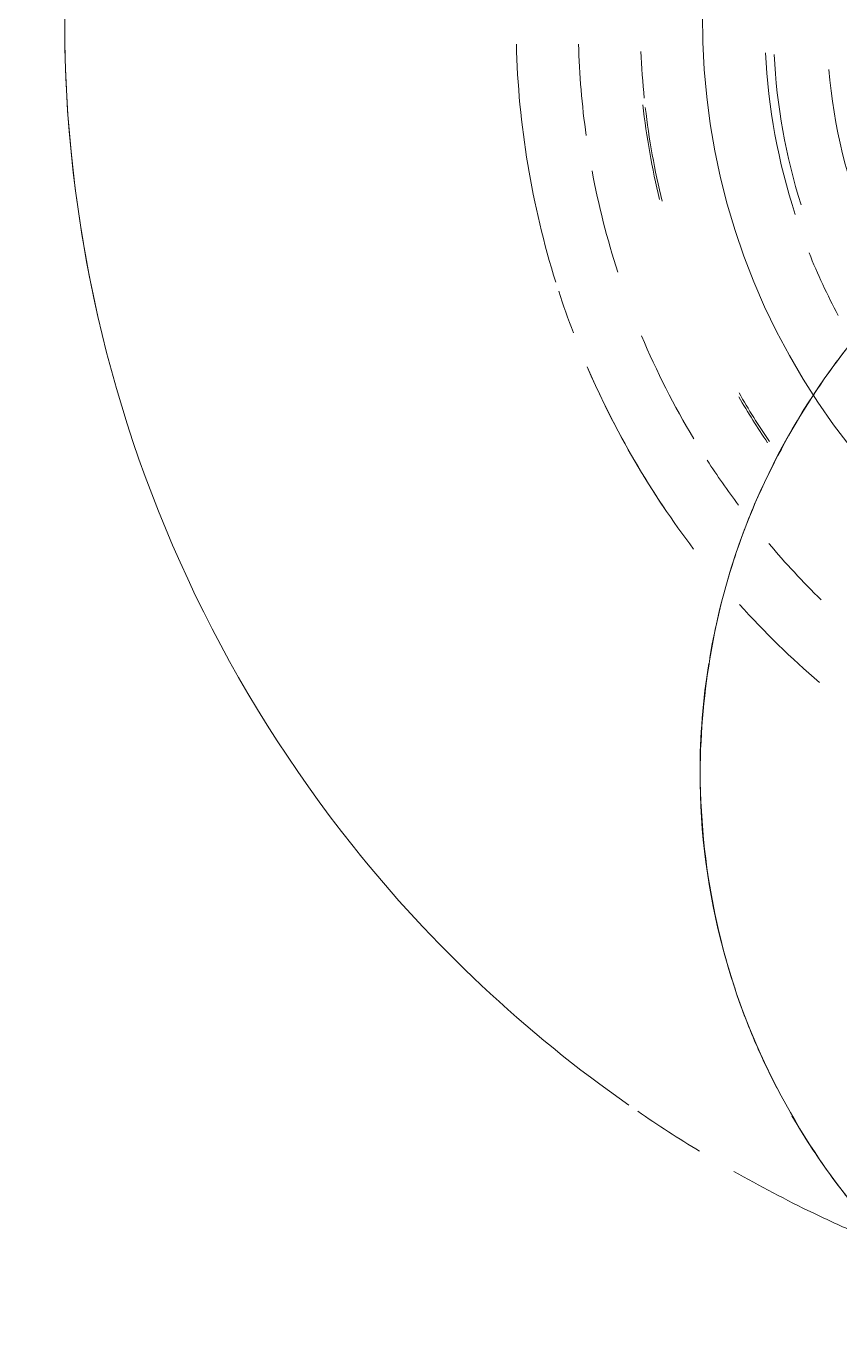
# Model space of a CAD drawing. Header units: millimetres. Extents: x -4000 to 187956, y -58990 to 162485.
# Drawn here: x 928.25 to 957.89, y 74101.05 to 74148.47 of the extents above; entities that cross this region are included whole.
import ezdxf

# ---------------------------------------------------------------- set-up
doc = ezdxf.new("R2010")
doc.units = ezdxf.units.MM
doc.layers.add('A-FLOR-PATT', color=8, linetype='Continuous', lineweight=13)
doc.layers.add('P-SANR-FIXT', color=6, linetype='Continuous', lineweight=9)

# ---------------------------------------------------------------- blocks, each defined once
blk = doc.blocks.new('C307 - C307-496757-0_000')
at = {"layer": 'P-SANR-FIXT', "color": 50}
for p, q in [((20.136, -135.343), (19.534, -134.549)), ((20.136, -135.343), (19.534, -134.549)), ((20.706, -136.16), (20.136, -135.343)), ((20.706, -136.16), (20.136, -135.343)), ((22.214, -138.738), (21.746, -137.859)), ((22.647, -139.636), (22.214, -138.738)), ((23.043, -140.55), (22.647, -139.636)), ((23.402, -141.479), (23.043, -140.55)), ((23.402, -141.479), (23.043, -140.55)), ((23.725, -142.421), (23.402, -141.479)), ((24.461, -145.316), (24.254, -144.341)), ((24.629, -146.298), (24.461, -145.316)), ((24.895, -149.273), (24.846, -148.278)), ((24.904, -150.269), (24.895, -149.273)), ((24.904, -150.269), (24.895, -149.273))]:
    blk.add_line(p, q, dxfattribs=at)
at = {"layer": 'P-SANR-FIXT', "color": 50, "flags": 128}
for points in [[(22.214, -138.738), (21.746, -137.859), (21.243, -136.999), (20.706, -136.16)], [(21.746, -137.859), (21.243, -136.999), (20.706, -136.16)], [(23.043, -140.55), (22.647, -139.636), (22.214, -138.738)], [(24.461, -145.316), (24.254, -144.341), (24.009, -143.376), (23.725, -142.421), (23.402, -141.479)], [(24.254, -144.341), (24.009, -143.376), (23.725, -142.421)], [(24.846, -148.278), (24.757, -147.286), (24.629, -146.298), (24.461, -145.316)], [(24.895, -149.273), (24.846, -148.278), (24.757, -147.286), (24.629, -146.298)]]:
    blk.add_lwpolyline(points, dxfattribs=at)
at = {"layer": 'P-SANR-FIXT', "color": 253}
for start, end in [(36.6761, 41.9768), (18.0443, 23.3458), (341.9557, 350.3699), (323.3239, 336.6542)]:
    blk.add_arc((0, -122.671), 25, start, end, dxfattribs=at)
at = {"layer": 'P-SANR-FIXT', "color": 254}
for centre, radius, start, end in [((0, -150), 48.136, 64.2857, 66.3476), ((0, -150), 48.136, 60.4134, 64.2857), ((0, -122.671), 25, 30, 36.6761), ((0, -150), 48.136, 55.4946, 58.6904), ((0, -150), 48.136, 38.5714, 55.0253), ((0, -122.671), 25, 23.3458, 27.3803), ((0, -122.671), 25, 15, 18.0443), ((0, -122.671), 25, 360, 15), ((0, -150), 48.136, 12.8571, 38.5714), ((0, -122.671), 25, 350.8589, 360), ((0, -150), 48.136, 347.1429, 12.8571)]:
    blk.add_arc(centre, radius, start, end, dxfattribs=at)
at = {"layer": 'P-SANR-FIXT', "color": 50}
for radius, start, end in [(31.698, 41.9798, 49.342), (31.698, 41.9798, 49.342), (29.434, 40.1727, 45.6122), (31.698, 23.3206, 37.2497), (31.698, 23.3206, 34.0468), (29.434, 32.8193, 36.6933), (27.248, 30.0447, 34.1961), (27.17, 29.789, 34.1881), (29.434, 22.8323, 31.0237), (31.698, 18, 20.8979), (31.698, 18, 20.8979), (22.642, 21.7578, 28.1379), (22.642, 21.7578, 28.1379), (22.642, 21.7578, 28.1379), (31.698, 1.4316, 17.3794), (31.698, 1.4316, 17.3794), (29.434, 10.591, 18), (20.377, 4.8323, 22.3248), (22.642, 2.7984, 18), (22.642, 2.7984, 18), (22.642, 2.7984, 18), (22.332, 3.0176, 17.305), (27.17, 6.5584, 13.8799), (27.248, 6.3346, 13.701), (29.434, 1.5417, 8.0469), (27.17, 2.2347, 5.8351)]:
    blk.add_arc((0, -150), radius, start, end, dxfattribs=at)
at = {"layer": 'P-SANR-FIXT', "color": 250}
for start, end in [(336.6542, 341.9557), (319.1132, 323.3239)]:
    blk.add_arc((0, -122.671), 25, start, end, dxfattribs=at)
for points, knots in [([(119.281, -157.53), (115.965, -146.843), (106.16, -127.435), (84.838, -108.521), (62.348, -96.734), (49.426, -91.873), (42.56, -89.707)], [0, 0, 0, 0, 0.333333, 0.666667, 0.833333, 1, 1, 1, 1]), ([(19.151, -106.602), (19.381, -106.876), (20.724, -108.553), (23.822, -113.66), (24.954, -118.883), (25, -122.671)], [0.7777778, 0.7777778, 0.7777778, 0.7777778, 0.7916667, 0.8611111, 1, 1, 1, 1]), ([(25, -122.671), (24.982, -124.186), (24.708, -127.134), (23.619, -131.257), (21.742, -135.24), (19.255, -138.824), (16.151, -141.901), (12.582, -144.429), (8.609, -146.261), (4.893, -147.279), (1.673, -147.656), (-2.042, -147.697), (-6.476, -147.021), (-10.84, -145.322), (-13.9, -143.508), (-16.1, -141.852), (-18.112, -139.973), (-20.426, -137.277), (-23.824, -131.682), (-24.956, -126.458), (-25, -122.671)], [0, 0, 0, 0, 0.055556, 0.111111, 0.166667, 0.222222, 0.277778, 0.333333, 0.388889, 0.444444, 0.479167, 0.513889, 0.583333, 0.652778, 0.6875, 0.722222, 0.756944, 0.791667, 0.861111, 1, 1, 1, 1])]:
    blk.add_open_spline(points, degree=3, knots=knots, dxfattribs=at)
blk = doc.blocks.new('C307 - C307-V844-0_000')
at = {"layer": 'P-SANR-FIXT', "color": 50}
for p, q in [((20.136, -135.343), (19.534, -134.549)), ((20.136, -135.343), (19.534, -134.549)), ((20.706, -136.16), (20.136, -135.343)), ((20.706, -136.16), (20.136, -135.343)), ((21.243, -136.999), (20.706, -136.16)), ((21.243, -136.999), (20.706, -136.16)), ((21.746, -137.859), (21.243, -136.999)), ((21.746, -137.859), (21.243, -136.999)), ((22.214, -138.738), (21.746, -137.859)), ((22.214, -138.738), (21.746, -137.859)), ((22.647, -139.636), (22.214, -138.738)), ((22.647, -139.636), (22.214, -138.738)), ((23.043, -140.55), (22.647, -139.636)), ((23.043, -140.55), (22.647, -139.636)), ((23.402, -141.479), (23.043, -140.55)), ((23.402, -141.479), (23.043, -140.55)), ((23.725, -142.421), (23.402, -141.479)), ((23.725, -142.421), (23.402, -141.479)), ((24.009, -143.376), (23.725, -142.421)), ((24.009, -143.376), (23.725, -142.421)), ((24.254, -144.341), (24.009, -143.376)), ((24.254, -144.341), (24.009, -143.376)), ((24.461, -145.316), (24.254, -144.341)), ((24.461, -145.316), (24.254, -144.341)), ((24.629, -146.298), (24.461, -145.316)), ((24.629, -146.298), (24.461, -145.316)), ((24.757, -147.286), (24.629, -146.298)), ((24.757, -147.286), (24.629, -146.298)), ((24.846, -148.278), (24.757, -147.286)), ((24.846, -148.278), (24.757, -147.286)), ((24.895, -149.273), (24.846, -148.278)), ((24.895, -149.273), (24.846, -148.278)), ((24.904, -150.269), (24.895, -149.273)), ((24.904, -150.269), (24.895, -149.273))]:
    blk.add_line(p, q, dxfattribs=at)
at = {"layer": 'P-SANR-FIXT', "color": 253}
for start, end in [(36.6761, 41.9768), (18.0443, 23.3458), (341.9557, 350.3699), (323.3239, 336.6542)]:
    blk.add_arc((0, -122.671), 25, start, end, dxfattribs=at)
at = {"layer": 'P-SANR-FIXT', "color": 254}
for centre, radius, start, end in [((0, -150), 48.136, 64.2857, 66.3476), ((0, -150), 48.136, 60.4134, 64.2857), ((0, -122.671), 25, 30, 36.6761), ((0, -150), 48.136, 55.4946, 58.6904), ((0, -150), 48.136, 38.5714, 55.0253), ((0, -122.671), 25, 23.3458, 27.3803), ((0, -122.671), 25, 15, 18.0443), ((0, -122.671), 25, 360, 15), ((0, -150), 48.136, 12.8571, 38.5714), ((0, -122.671), 25, 350.8589, 360), ((0, -150), 48.136, 343.9764, 12.8571)]:
    blk.add_arc(centre, radius, start, end, dxfattribs=at)
at = {"layer": 'P-SANR-FIXT', "color": 50}
for radius, start, end in [(31.698, 41.9798, 49.342), (31.698, 41.9798, 49.342), (29.434, 40.1727, 45.6122), (31.698, 23.3206, 37.2497), (31.698, 23.3206, 34.0468), (29.434, 32.8193, 36.6933), (27.248, 30.0447, 34.1961), (27.17, 29.789, 34.1881), (29.434, 22.8323, 31.0237), (31.698, 18, 20.8979), (31.698, 18, 20.8979), (22.642, 21.7578, 28.1379), (22.642, 21.7578, 28.1379), (22.642, 21.7578, 28.1379), (31.698, 1.4316, 17.3794), (31.698, 1.4316, 17.3794), (29.434, 10.591, 18), (20.377, 4.8323, 22.3248), (22.642, 2.7984, 18), (22.642, 2.7984, 18), (22.642, 2.7984, 18), (22.332, 3.0176, 17.305), (27.17, 6.5584, 13.8799), (27.248, 6.3346, 13.701), (29.434, 1.5417, 8.0469), (27.17, 2.2347, 5.8351)]:
    blk.add_arc((0, -150), radius, start, end, dxfattribs=at)
at = {"layer": 'P-SANR-FIXT', "color": 250}
for start, end in [(336.6542, 341.9557), (319.1132, 323.3239)]:
    blk.add_arc((0, -122.671), 25, start, end, dxfattribs=at)
for points, knots in [([(119.281, -157.53), (115.965, -146.843), (106.16, -127.435), (84.838, -108.521), (62.348, -96.734), (49.426, -91.873), (42.56, -89.707)], [0, 0, 0, 0, 0.333333, 0.666667, 0.833333, 1, 1, 1, 1]), ([(19.151, -106.602), (19.381, -106.876), (20.724, -108.553), (23.822, -113.66), (24.954, -118.883), (25, -122.671)], [0.7777778, 0.7777778, 0.7777778, 0.7777778, 0.7916667, 0.8611111, 1, 1, 1, 1]), ([(25, -122.671), (24.982, -124.186), (24.708, -127.134), (23.619, -131.257), (21.742, -135.24), (19.255, -138.824), (16.151, -141.901), (12.582, -144.429), (8.609, -146.261), (4.893, -147.279), (1.673, -147.656), (-2.042, -147.697), (-6.476, -147.021), (-10.84, -145.322), (-13.9, -143.508), (-16.1, -141.852), (-18.112, -139.973), (-20.426, -137.277), (-23.824, -131.682), (-24.956, -126.458), (-25, -122.671)], [0, 0, 0, 0, 0.055556, 0.111111, 0.166667, 0.222222, 0.277778, 0.333333, 0.388889, 0.444444, 0.479167, 0.513889, 0.583333, 0.652778, 0.6875, 0.722222, 0.756944, 0.791667, 0.861111, 1, 1, 1, 1])]:
    blk.add_open_spline(points, degree=3, knots=knots, dxfattribs=at)
blk = doc.blocks.new('CMF2_NHAXUONG_A_rvt-1-0_000')
at = {"layer": 'A-FLOR-PATT', "lineweight": 9}
h = blk.add_hatch(dxfattribs=at)
h.set_pattern_fill('FP_25', color=252, style=0, pattern_type=2)
h.set_pattern_definition([(89.998, (160159.3, 137898.8), (-600, 0.021), []), (179.998, (160159.3, 137898.8), (-0.021, -600), [])])
h.paths.add_polyline_path([(154749.885, 498.905), (160009.361, 498.905), (160009.253, 1898.495), (156700.319, 1898.502), (156700.429, 1498.542), (156600.36, 1498.542), (156600.355, 2298.535), (158059.007, 2298.535), (158058.95, 5748.613), (156099.885, 5748.433), (156099.885, 4399.903), (155999.885, 4399.903), (155999.885, 5748.487), (154749.885, 5748.543), (154749.885, 751.936)])
h.paths.add_polyline_path([(160209.304, 1748.67), (165509.359, 1749.398), (165509.051, 3698.263), (162659.146, 3698.263), (162659.146, 3548.445), (162459.146, 3548.445), (162459.145, 4948.703), (161059.263, 4948.825), (161059.26, 4898.283), (160209.362, 4898.913), (160209.254, 3698.445), (160859.147, 3698.445), (160859.147, 3498.445), (160209.147, 3498.445), (160209.289, 1919.983)])
h.paths.add_polyline_path([(158997.487, 2198.535), (159409.364, 2198.535), (159409.364, 3498.619), (158258.791, 3498.619), (158258.791, 2198.535), (158714.043, 2198.535)])
h.paths.add_polyline_path([(159280.912, 3698.445), (160009.147, 3698.445), (160009.147, 4898.728), (159959.048, 4898.641), (159959.853, 5848.631), (158258.554, 5848.622), (158258.554, 3698.445)])
h.paths.add_polyline_path([(83409.046, 5348.514), (85559.046, 5348.514), (85559.046, 6948.514), (83409.046, 6948.514), (83409.046, 5424.086)])
h.paths.add_polyline_path([(83209.258, 5348.602), (83209.258, 10108.828), (82009.258, 10108.828), (82009.258, 8808.828), (80984.258, 8808.828), (80984.046, 7248.514), (82234.046, 7248.514), (82234.046, 5348.602)])
h.paths.add_polyline_path([(80485.393, 6361.014), (80784.258, 6361.014), (80784.258, 8808.828), (79759.258, 8808.828), (79759.258, 10108.828), (78559.258, 10108.828), (78559.258, 6361.014), (79918.524, 6361.014)])
h.paths.add_polyline_path([(79959.258, 9008.828), (81809.258, 9008.828), (81809.258, 10208.828), (79959.258, 10208.828), (79959.258, 10096.236)])
h.paths.add_polyline_path([(5374.563, 15998.65), (5859.046, 15998.65), (5859.046, 18498.577), (509.048, 18498.577), (509.048, 17048.643), (4299.776, 17048.643), (4299.776, 15998.65), (5091.129, 15998.65)])
h.paths.add_polyline_path([(4409.041, 18698.577), (5959.046, 18698.577), (5959.046, 20998.578), (4409.041, 20998.578), (4409.041, 19440.536)])
h.paths.add_polyline_path([(509.048, 21198.577), (5859.046, 21198.578), (5859.046, 24898.283), (3969.26, 24898.283), (3969.26, 22848.578), (4609.26, 22848.578), (4609.26, 22743.94), (3769.26, 22743.94), (3769.26, 24698.746), (509.048, 24698.746), (509.048, 22798.578), (2129.26, 22798.578), (2129.26, 23198.57), (2229.26, 23198.57), (2229.26, 22398.578), (509.048, 22398.578), (509.048, 21776.61)])
h.paths.add_polyline_path([(4249.784, 73948.537), (5800.212, 73948.647), (5800.212, 76398.641), (4359.046, 76398.641), (4359.046, 76098.597), (509.26, 76098.685), (509.26, 73998.606), (4159.048, 73998.606), (4159.048, 74648.65), (4249.784, 74648.65), (4249.784, 74338.296)])
h.paths.add_polyline_path([(161750.212, 73948.538), (161750.212, 74640.013), (161850.206, 74640.013), (161850.309, 73998.606), (165509.368, 73998.694), (165509.368, 76098.685), (161659.474, 76098.597), (161659.474, 76398.641), (160200, 76398.641), (160200, 73948.649), (161548.409, 73948.552)])
h.paths.add_polyline_path([(161548.409, 76598.641), (161659.046, 76598.641), (161659.046, 78298.641), (160209.046, 78298.641), (160209.046, 76598.641)])
h.paths.add_polyline_path([(5091.129, 76598.641), (5809.477, 76598.641), (5809.477, 78298.641), (4359.477, 78298.641), (4359.477, 76598.641)])
h.paths.add_polyline_path([(160199.739, 78498.639), (161659.315, 78498.663), (161659.633, 78798.619), (165509.581, 78798.685), (165509.051, 80348.641), (161859.474, 80348.641), (161859.474, 80048.65), (161750, 80048.65), (161750, 80948.673), (160200.166, 80948.253), (160200.032, 80178.483)])
h.paths.add_polyline_path([(5709.477, 78498.641), (5709.477, 80948.283), (4249.997, 80948.283), (4249.997, 80299.284), (4149.786, 80299.284), (4149.786, 80348.641), (509.26, 80348.641), (508.939, 78798.685), (4159.156, 78798.597), (4159.477, 78498.641), (5091.129, 78498.641)])
h.paths.add_polyline_path([(86109.472, 132101.223), (86109.472, 133323.816), (84609.472, 133323.816), (84609.472, 132101.223)])
h.paths.add_polyline_path([(83259.472, 132200.855), (84409.472, 132200.855), (84409.472, 133523.816), (85259.472, 133523.816), (85259.26, 134848.409), (83259.472, 134848.409), (83259.472, 132740.168)])
h.paths.add_polyline_path([(87459.258, 132201.223), (87459.258, 134848.593), (85459.472, 134848.226), (85459.472, 133523.816), (86309.472, 133526.053), (86309.472, 132201.223), (86721.014, 132201.223)])
h.paths.add_polyline_path([(11209.154, 135098.741), (11209.049, 140698.728), (6109.258, 140698.728), (6109.258, 139698.738), (6059.047, 139698.738), (6059.045, 139098.68), (9550.261, 139098.701), (9550.258, 139498.686), (9650.258, 139498.686), (9650.263, 138698.694), (7959.614, 138698.694), (7959.613, 135098.747), (9859.048, 135098.754), (9859.048, 137148.744), (9259.048, 137148.744), (9259.048, 137348.744), (10059.048, 137348.744), (10059.048, 135098.753), (10759.871, 135098.746)])
h.paths.add_polyline_path([(156349.859, 135098.753), (156349.859, 136499.688), (156449.859, 136499.688), (156449.859, 135098.767), (158059.118, 135098.85), (158059.118, 138698.694), (156349.853, 138698.694), (156349.857, 139498.686), (156449.858, 139498.686), (156449.854, 139098.701), (159959.683, 139098.68), (159959.683, 140698.816), (154809.154, 140698.637), (154808.945, 135098.753)])
h.paths.add_polyline_path([(162549.789, 135998.603), (162549.79, 137398.747), (162659.049, 137398.747), (162659.049, 137248.798), (165509.378, 137248.816), (165509.632, 139448.496), (160159.474, 139448.496), (160159.474, 137398.747), (160750.212, 137398.747), (160750.212, 137298.747), (160149.79, 137298.747), (160149.79, 135998.826), (161548.409, 135998.696)])
h.paths.add_polyline_path([(3449.788, 135998.671), (5900.212, 135998.739), (5900.212, 137297.569), (5248.629, 137297.569), (5248.629, 137398.747), (5859.046, 137398.747), (5859.046, 139448.732), (509.359, 139448.732), (509.361, 137248.773), (3449.787, 137249.905), (3449.788, 136244.28)])
h.paths.add_polyline_path([(6059.046, 137398.747), (7159.62, 137398.747), (7159.62, 138698.694), (6059.046, 138698.694), (6059.046, 137412.318)])
h.paths.add_polyline_path([(158858.919, 137398.747), (159959.05, 137398.747), (159959.05, 138698.694), (158858.919, 138698.694), (158858.919, 137412.318)])
at = {"layer": 'P-SANR-FIXT', "color": 250, "lineweight": 9, "rotation": 180.0003356948516}
for name in ['C307 - C307-496757-0_000', 'C307 - C307-V844-0_000']:
    blk.add_blockref(name, (977.795, 73998.608), dxfattribs=at)

msp = doc.modelspace()

# ---------------------------------------------------------------- block references
at = {"lineweight": 5}
msp.add_blockref('CMF2_NHAXUONG_A_rvt-1-0_000', (0, 0), dxfattribs=at)

doc.saveas('drawing.dxf')
